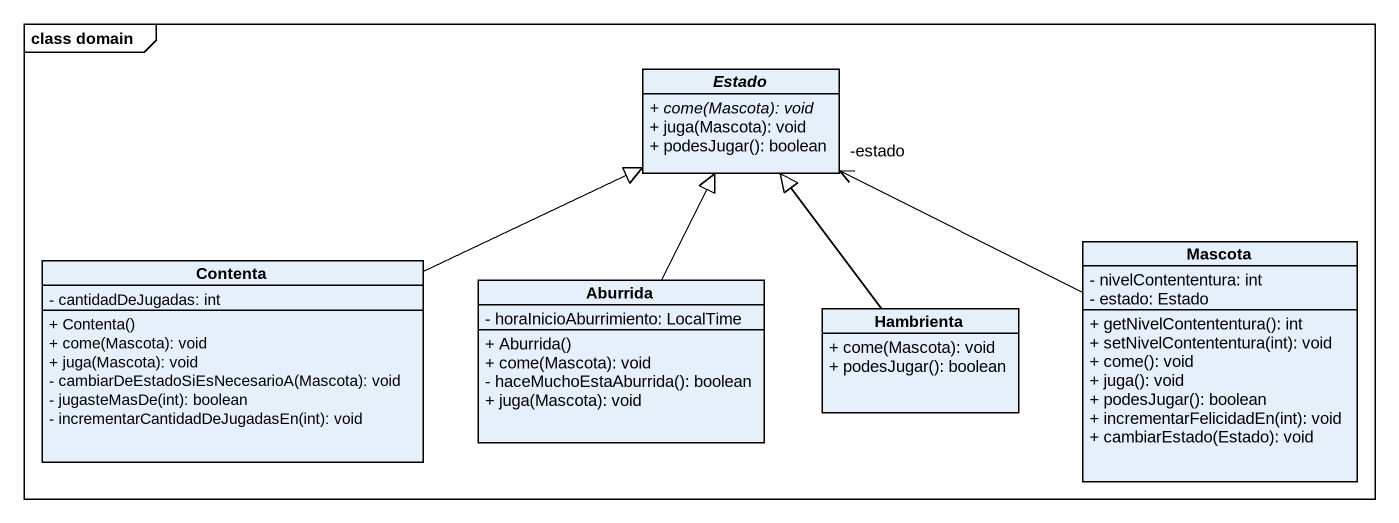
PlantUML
@startuml
mainframe class domain
hide circle
hide empty members
skinparam classAttributeIconSize 0
abstract class Estado {
  {abstract} + come(Mascota): void
  + juga(Mascota): void
  + podesJugar(): boolean
}
class Contenta {
  - cantidadDeJugadas: int
  + Contenta()
  + come(Mascota): void
  + juga(Mascota): void
  - cambiarDeEstadoSiEsNecesarioA(Mascota): void
  - jugasteMasDe(int): boolean
  - incrementarCantidadDeJugadasEn(int): void
}
class Mascota {
  - nivelContententura: int
  - estado: Estado
  + getNivelContententura(): int
  + setNivelContententura(int): void
  + come(): void
  + juga(): void
  + podesJugar(): boolean
  + incrementarFelicidadEn(int): void
  + cambiarEstado(Estado): void
}
class Aburrida {
  - horaInicioAburrimiento: LocalTime
  + Aburrida()
  + come(Mascota): void
  - haceMuchoEstaAburrida(): boolean
  + juga(Mascota): void
}
class Hambrienta {
  + come(Mascota): void
  + podesJugar(): boolean
}
Contenta -right-|> Estado
Mascota -left-> "-estado" Estado
Aburrida -up-|> Estado
Hambrienta -up-|> Estado
@enduml
